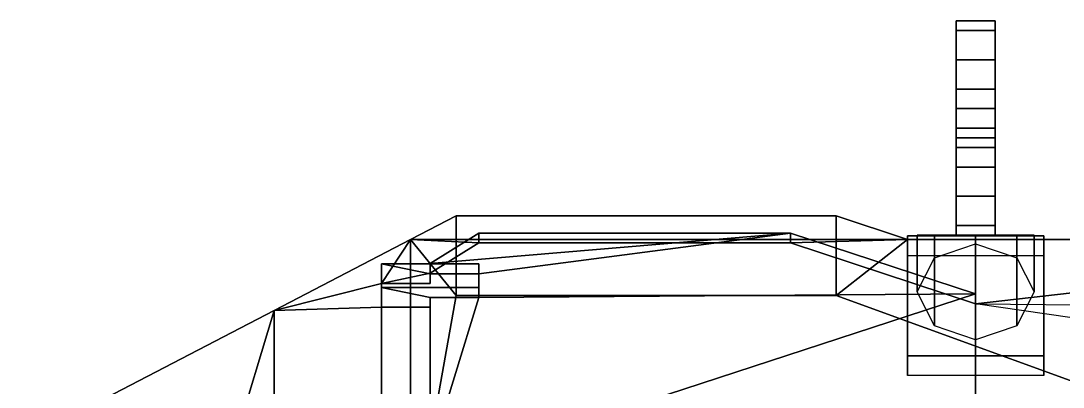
# Model space of a CAD drawing. Header units: millimetres. Extents: x -1.07 to 1.03, y -2.23 to 2.52.
# Drawn here: x -0.98 to 0.09, y 2.144 to 2.52 of the extents above; entities that cross this region are included whole.
import ezdxf

# ---------------------------------------------------------------- set-up
doc = ezdxf.new("R2010")
doc.units = ezdxf.units.MM

msp = doc.modelspace()

# ---------------------------------------------------------------- linework, layer by layer
for points in [[(0.02, 2.48, 0.66), (0.02, 2.52, 0.63), (-0.02, 2.52, 0.63), (-0.02, 2.48, 0.66)], [(0.02, 2.52, 0.63), (0.02, 2.52, 0.6), (-0.02, 2.52, 0.6), (-0.02, 2.52, 0.63)], [(0.02, 2.52, 0.6), (0.02, 2.51, 0.58), (-0.02, 2.51, 0.58), (-0.02, 2.52, 0.6)], [(-0.02, 2.43, 0.66), (-0.02, 2.48, 0.66), (-0.02, 2.52, 0.63), (-0.02, 2.43, 0.59)], [(-0.02, 2.43, 0.59), (-0.02, 2.52, 0.63), (-0.02, 2.52, 0.6), (-0.02, 2.41, 0.55)], [(-0.02, 2.41, 0.55), (-0.02, 2.52, 0.6), (-0.02, 2.51, 0.58), (-0.02, 2.41, 0.55)], [(0.02, 2.43, 0.59), (0.02, 2.52, 0.63), (0.02, 2.48, 0.66), (0.02, 2.43, 0.66)], [(0.02, 2.41, 0.55), (0.02, 2.52, 0.6), (0.02, 2.52, 0.63), (0.02, 2.43, 0.59)], [(0.02, 2.41, 0.55), (0.02, 2.51, 0.58), (0.02, 2.52, 0.6), (0.02, 2.41, 0.55)], [(0.02, 2.51, 0.58), (0.02, 2.51, 0.51), (-0.02, 2.51, 0.51), (-0.02, 2.51, 0.58)], [(0.02, 2.51, 0.51), (0.02, 2.48, 0.49), (-0.02, 2.48, 0.49), (-0.02, 2.51, 0.51)], [(-0.02, 2.41, 0.55), (-0.02, 2.51, 0.58), (-0.02, 2.51, 0.51), (-0.02, 2.43, 0.51)], [(-0.02, 2.43, 0.51), (-0.02, 2.51, 0.51), (-0.02, 2.48, 0.49), (-0.02, 2.45, 0.49)], [(0.02, 2.43, 0.51), (0.02, 2.51, 0.51), (0.02, 2.51, 0.58), (0.02, 2.41, 0.55)], [(0.02, 2.45, 0.49), (0.02, 2.48, 0.49), (0.02, 2.51, 0.51), (0.02, 2.43, 0.51)], [(0.02, 2.43, 0.66), (0.02, 2.48, 0.66), (-0.02, 2.48, 0.66), (-0.02, 2.43, 0.66)], [(0.02, 2.48, 0.49), (0.02, 2.45, 0.49), (-0.02, 2.45, 0.49), (-0.02, 2.48, 0.49)], [(0.02, 2.45, 0.49), (0.02, 2.43, 0.51), (-0.02, 2.43, 0.51), (-0.02, 2.45, 0.49)], [(0.02, 2.43, 0.51), (0.02, 2.37, 0.51), (-0.02, 2.37, 0.51), (-0.02, 2.43, 0.51)], [(0.02, 2.43, 0.59), (0.02, 2.43, 0.66), (-0.02, 2.43, 0.66), (-0.02, 2.43, 0.59)], [(0.02, 2.41, 0.55), (0.02, 2.43, 0.59), (-0.02, 2.43, 0.59), (-0.02, 2.41, 0.55)], [(-0.02, 2.4, 0.55), (-0.02, 2.41, 0.55), (-0.02, 2.43, 0.51), (-0.02, 2.37, 0.51)], [(0.02, 2.37, 0.51), (0.02, 2.43, 0.51), (0.02, 2.41, 0.55), (0.02, 2.4, 0.55)], [(0.02, 2.4, 0.55), (0.02, 2.41, 0.55), (-0.02, 2.41, 0.55), (-0.02, 2.4, 0.55)], [(0.02, 2.39, 0.57), (0.02, 2.4, 0.55), (-0.02, 2.4, 0.55), (-0.02, 2.39, 0.57)], [(-0.02, 2.39, 0.57), (-0.02, 2.4, 0.55), (-0.02, 2.37, 0.51), (-0.02, 2.34, 0.54)], [(0.02, 2.34, 0.54), (0.02, 2.37, 0.51), (0.02, 2.4, 0.55), (0.02, 2.39, 0.57)], [(0.02, 2.39, 0.62), (0.02, 2.39, 0.57), (-0.02, 2.39, 0.57), (-0.02, 2.39, 0.62)], [(0.02, 2.37, 0.64), (0.02, 2.39, 0.62), (-0.02, 2.39, 0.62), (-0.02, 2.37, 0.64)], [(-0.02, 2.39, 0.62), (-0.02, 2.39, 0.57), (-0.02, 2.34, 0.54), (-0.02, 2.34, 0.57)], [(-0.02, 2.37, 0.64), (-0.02, 2.39, 0.62), (-0.02, 2.34, 0.57), (-0.02, 2.31, 0.58)], [(0.02, 2.34, 0.57), (0.02, 2.34, 0.54), (0.02, 2.39, 0.57), (0.02, 2.39, 0.62)], [(0.02, 2.31, 0.58), (0.02, 2.34, 0.57), (0.02, 2.39, 0.62), (0.02, 2.37, 0.64)], [(0.02, 2.37, 0.51), (0.02, 2.34, 0.54), (-0.02, 2.34, 0.54), (-0.02, 2.37, 0.51)], [(0.02, 2.3, 0.64), (0.02, 2.37, 0.64), (-0.02, 2.37, 0.64), (-0.02, 2.3, 0.64)], [(-0.02, 2.3, 0.64), (-0.02, 2.37, 0.64), (-0.02, 2.31, 0.58), (-0.02, 2.3, 0.58)], [(0.02, 2.3, 0.58), (0.02, 2.31, 0.58), (0.02, 2.37, 0.64), (0.02, 2.3, 0.64)], [(0.02, 2.34, 0.54), (0.02, 2.34, 0.57), (-0.02, 2.34, 0.57), (-0.02, 2.34, 0.54)], [(0.02, 2.34, 0.57), (0.02, 2.31, 0.58), (-0.02, 2.31, 0.58), (-0.02, 2.34, 0.57)], [(-0.07, 2.2957, 0.69), (-0.1433, 2.32, 0.62), (-0.5333, 2.32, 0.62), (-0.58, 2.2957, 0.69)], [(-0.5333, 2.32, 0.62), (-0.5333, 2.2383, 0.62), (-0.58, 2.2957, 0.69)], [(-0.1433, 2.32, 0.62), (-0.1433, 2.2383, 0.62), (-0.5333, 2.2383, 0.62), (-0.5333, 2.32, 0.62)], [(-0.07, 2.2957, 0.69), (-0.07, 2.2957, 0.69), (-0.1433, 2.2383, 0.62), (-0.1433, 2.32, 0.62)], [(-0.51, 2.2606, 0.825), (-0.19, 2.3022, 0.705), (-0.56, 2.271, 0.795), (-0.56, 2.2606, 0.825)], [(-0.19, 2.3022, 0.705), (-0.51, 2.3022, 0.705), (-0.51, 2.3022, 0.705), (-0.56, 2.271, 0.795)], [(-0.56, 2.271, 0.795), (-0.51, 2.3022, 0.705), (-0.51, 2.2922, 0.7), (-0.56, 2.261, 0.79)], [(0, 2.2398, 0.885), (-0.19, 2.3022, 0.705), (-0.51, 2.2606, 0.825), (-0.51, 2.2363, 0.895)], [(-0.51, 2.3022, 0.705), (-0.19, 2.3022, 0.705), (-0.19, 2.2922, 0.7), (-0.51, 2.2922, 0.7)], [(-0.19, 2.3022, 0.705), (0, 2.2398, 0.885), (0, 2.2298, 0.88), (-0.19, 2.2922, 0.7)], [(0.02, 2.31, 0.58), (0.02, 2.3, 0.58), (-0.02, 2.3, 0.58), (-0.02, 2.31, 0.58)], [(-0.72, 2.2229, 0.9), (-0.58, 2.2957, 0.69), (-0.58, -0.69, 0.69), (-0.72, 2.09, 0.9)], [(-0.61, 2.2506, 0.82), (-0.61, 2.2506, 0.82), (-0.58, 2.2957, 0.69), (-0.72, 2.2229, 0.9)], [(-0.56, 2.261, 0.79), (-0.51, 2.2922, 0.7), (-0.58, 2.2957, 0.69), (-0.61, 2.2506, 0.82)], [(-0.5333, 2.2383, 0.62), (-0.58, 1.9757, 0.3), (-0.58, 2.2957, 0.69)], [(-0.58, 1.9757, 0.3), (-0.58, -0.69, 0.3), (-0.58, -0.69, 0.69), (-0.58, 2.2957, 0.69)], [(-0.51, 2.2922, 0.7), (-0.19, 2.2922, 0.7), (-0.07, 2.2957, 0.69), (-0.58, 2.2957, 0.69)], [(-0.19, 2.2922, 0.7), (0, 2.2298, 0.88), (0.58, 2.2957, 0.69), (-0.07, 2.2957, 0.69)], [(0.58, 2.2957, 0.69), (0.58, 1.9757, 0.3), (-0.1433, 2.2383, 0.62), (-0.07, 2.2957, 0.69)], [(0.07, 2.2993, 0.67), (0.07, 2.1762, 0.52), (-0.07, 2.1762, 0.52), (-0.07, 2.2993, 0.67)], [(0.07, 2.2793, 0.67), (0.07, 2.2993, 0.67), (-0.07, 2.2993, 0.67), (-0.07, 2.2793, 0.67)], [(-0.07, 2.2793, 0.67), (-0.07, 2.2993, 0.67), (-0.07, 2.1762, 0.52), (-0.07, 2.1562, 0.52)], [(-0.0424, 2.3, 0.6424), (-0.06, 2.3, 0.6), (-0.06, 2.2419, 0.6), (-0.0424, 2.2767, 0.6424)], [(-0.06, 2.3, 0.6), (-0.0424, 2.3, 0.5576), (-0.0424, 2.2071, 0.5576), (-0.06, 2.2419, 0.6)], [(0.0424, 2.3, 0.6424), (0.06, 2.3, 0.6), (-0.0424, 2.3, 0.5576), (-0.06, 2.3, 0.6)], [(0, 2.3, 0.66), (0.0424, 2.3, 0.6424), (-0.06, 2.3, 0.6), (-0.0424, 2.3, 0.6424)], [(0, 2.3, 0.66), (-0.0424, 2.3, 0.6424), (-0.0424, 2.2767, 0.6424), (0, 2.2911, 0.66)], [(-0.0424, 2.3, 0.5576), (0, 2.3, 0.54), (0, 2.1926, 0.54), (-0.0424, 2.2071, 0.5576)], [(0.06, 2.3, 0.6), (0.0424, 2.3, 0.5576), (0, 2.3, 0.54), (-0.0424, 2.3, 0.5576)], [(0.0424, 2.3, 0.6424), (0, 2.3, 0.66), (0, 2.2911, 0.66), (0.0424, 2.2767, 0.6424)], [(0, 2.3, 0.54), (0.0424, 2.3, 0.5576), (0.0424, 2.2071, 0.5576), (0, 2.1926, 0.54)], [(0, 2.2298, 0.88), (0.72, 2.2229, 0.9), (0.58, 2.2957, 0.69)], [(0.06, 2.3, 0.6), (0.0424, 2.3, 0.6424), (0.0424, 2.2767, 0.6424), (0.06, 2.2419, 0.6)], [(0.0424, 2.3, 0.5576), (0.06, 2.3, 0.6), (0.06, 2.2419, 0.6), (0.0424, 2.2071, 0.5576)], [(0.07, 2.1562, 0.52), (0.07, 2.1762, 0.52), (0.07, 2.2993, 0.67), (0.07, 2.2793, 0.67)], [(-0.51, 2.2463, 0.9), (-0.51, 2.2706, 0.83), (-0.61, 2.2706, 0.83), (-0.61, 2.2463, 0.9)], [(-0.61, 2.2706, 0.83), (-0.56, 2.2606, 0.825), (-0.56, 2.2506, 0.82), (-0.61, 2.2506, 0.82)], [(-0.61, 2.2706, 0.83), (-0.51, 2.2706, 0.83), (-0.51, 2.2606, 0.825), (-0.56, 2.2606, 0.825)], [(-0.61, 2.2463, 0.9), (-0.61, 2.2706, 0.83), (-0.61, 2.2506, 0.82), (-0.61, 2.2263, 0.89)], [(-0.56, 2.2606, 0.825), (-0.56, 2.271, 0.795), (-0.56, 2.261, 0.79), (-0.56, 2.2506, 0.82)], [(-0.51, 2.2706, 0.83), (-0.51, 2.2463, 0.9), (-0.51, 2.2363, 0.895), (-0.51, 2.2606, 0.825)], [(-0.56, 2.2506, 0.82), (-0.56, 2.261, 0.79), (-0.56, 2.261, 0.79), (-0.61, 2.2506, 0.82)], [(-0.61, 2.2263, 0.89), (-0.61, 2.2506, 0.82), (-0.72, 2.2229, 0.9)], [(-0.51, 2.2363, 0.895), (-0.51, 2.2463, 0.9), (-0.61, 2.2463, 0.9), (-0.56, 2.2363, 0.895)], [(-0.56, 2.2363, 0.895), (-0.61, 2.2463, 0.9), (-0.61, 2.2263, 0.89), (-0.56, 2.2263, 0.89)], [(-0.1433, 2.2383, 0.62), (0.58, 1.9757, 0.3), (-0.58, 1.9757, 0.3), (-0.5333, 2.2383, 0.62)], [(-0.51, 2.0733, 1.365), (0, 2.2398, 0.885), (-0.51, 2.2363, 0.895), (-0.56, 2.0733, 1.365)], [(-0.56, 2.0733, 1.365), (-0.51, 2.2363, 0.895), (-0.56, 2.2363, 0.895), (-0.56, 2.0733, 1.365)], [(-0.56, 2.0733, 1.365), (-0.56, 2.2363, 0.895), (-0.56, 2.2263, 0.89), (-0.56, 2.0633, 1.36)], [(0, 2.0351, 1.475), (0, 2.2398, 0.885), (-0.51, 2.0733, 1.365), (-0.51, 2.049, 1.435)], [(0, 2.2398, 0.885), (0, 2.0351, 1.475), (0, 2.0251, 1.47), (0, 2.2298, 0.88)], [(-0.61, 2.2263, 0.89), (-0.72, 2.2229, 0.9), (-0.98, 2.0876, 1.29), (-0.61, 2.0633, 1.36)], [(-0.56, 2.2263, 0.89), (-0.61, 2.2263, 0.89), (-0.61, 2.0633, 1.36), (-0.56, 2.0633, 1.36)], [(0, 2.2298, 0.88), (0, 2.0251, 1.47), (0.76, 1.98, 1.6), (0.98, 2.0876, 1.29)], [(-0.98, 2, 1.29), (-0.98, 2.0876, 1.29), (-0.72, 2.2229, 0.9), (-0.76, 2.09, 0.96)], [(-0.72, 2.2229, 0.9), (-0.72, 2.2229, 0.9), (-0.72, 2.09, 0.9), (-0.76, 2.09, 0.96)], [(0.07, 2.1762, 0.52), (0.07, 2.1562, 0.52), (-0.07, 2.1562, 0.52), (-0.07, 2.1762, 0.52)]]:
    msp.add_3dface(points)

doc.saveas('drawing.dxf')
